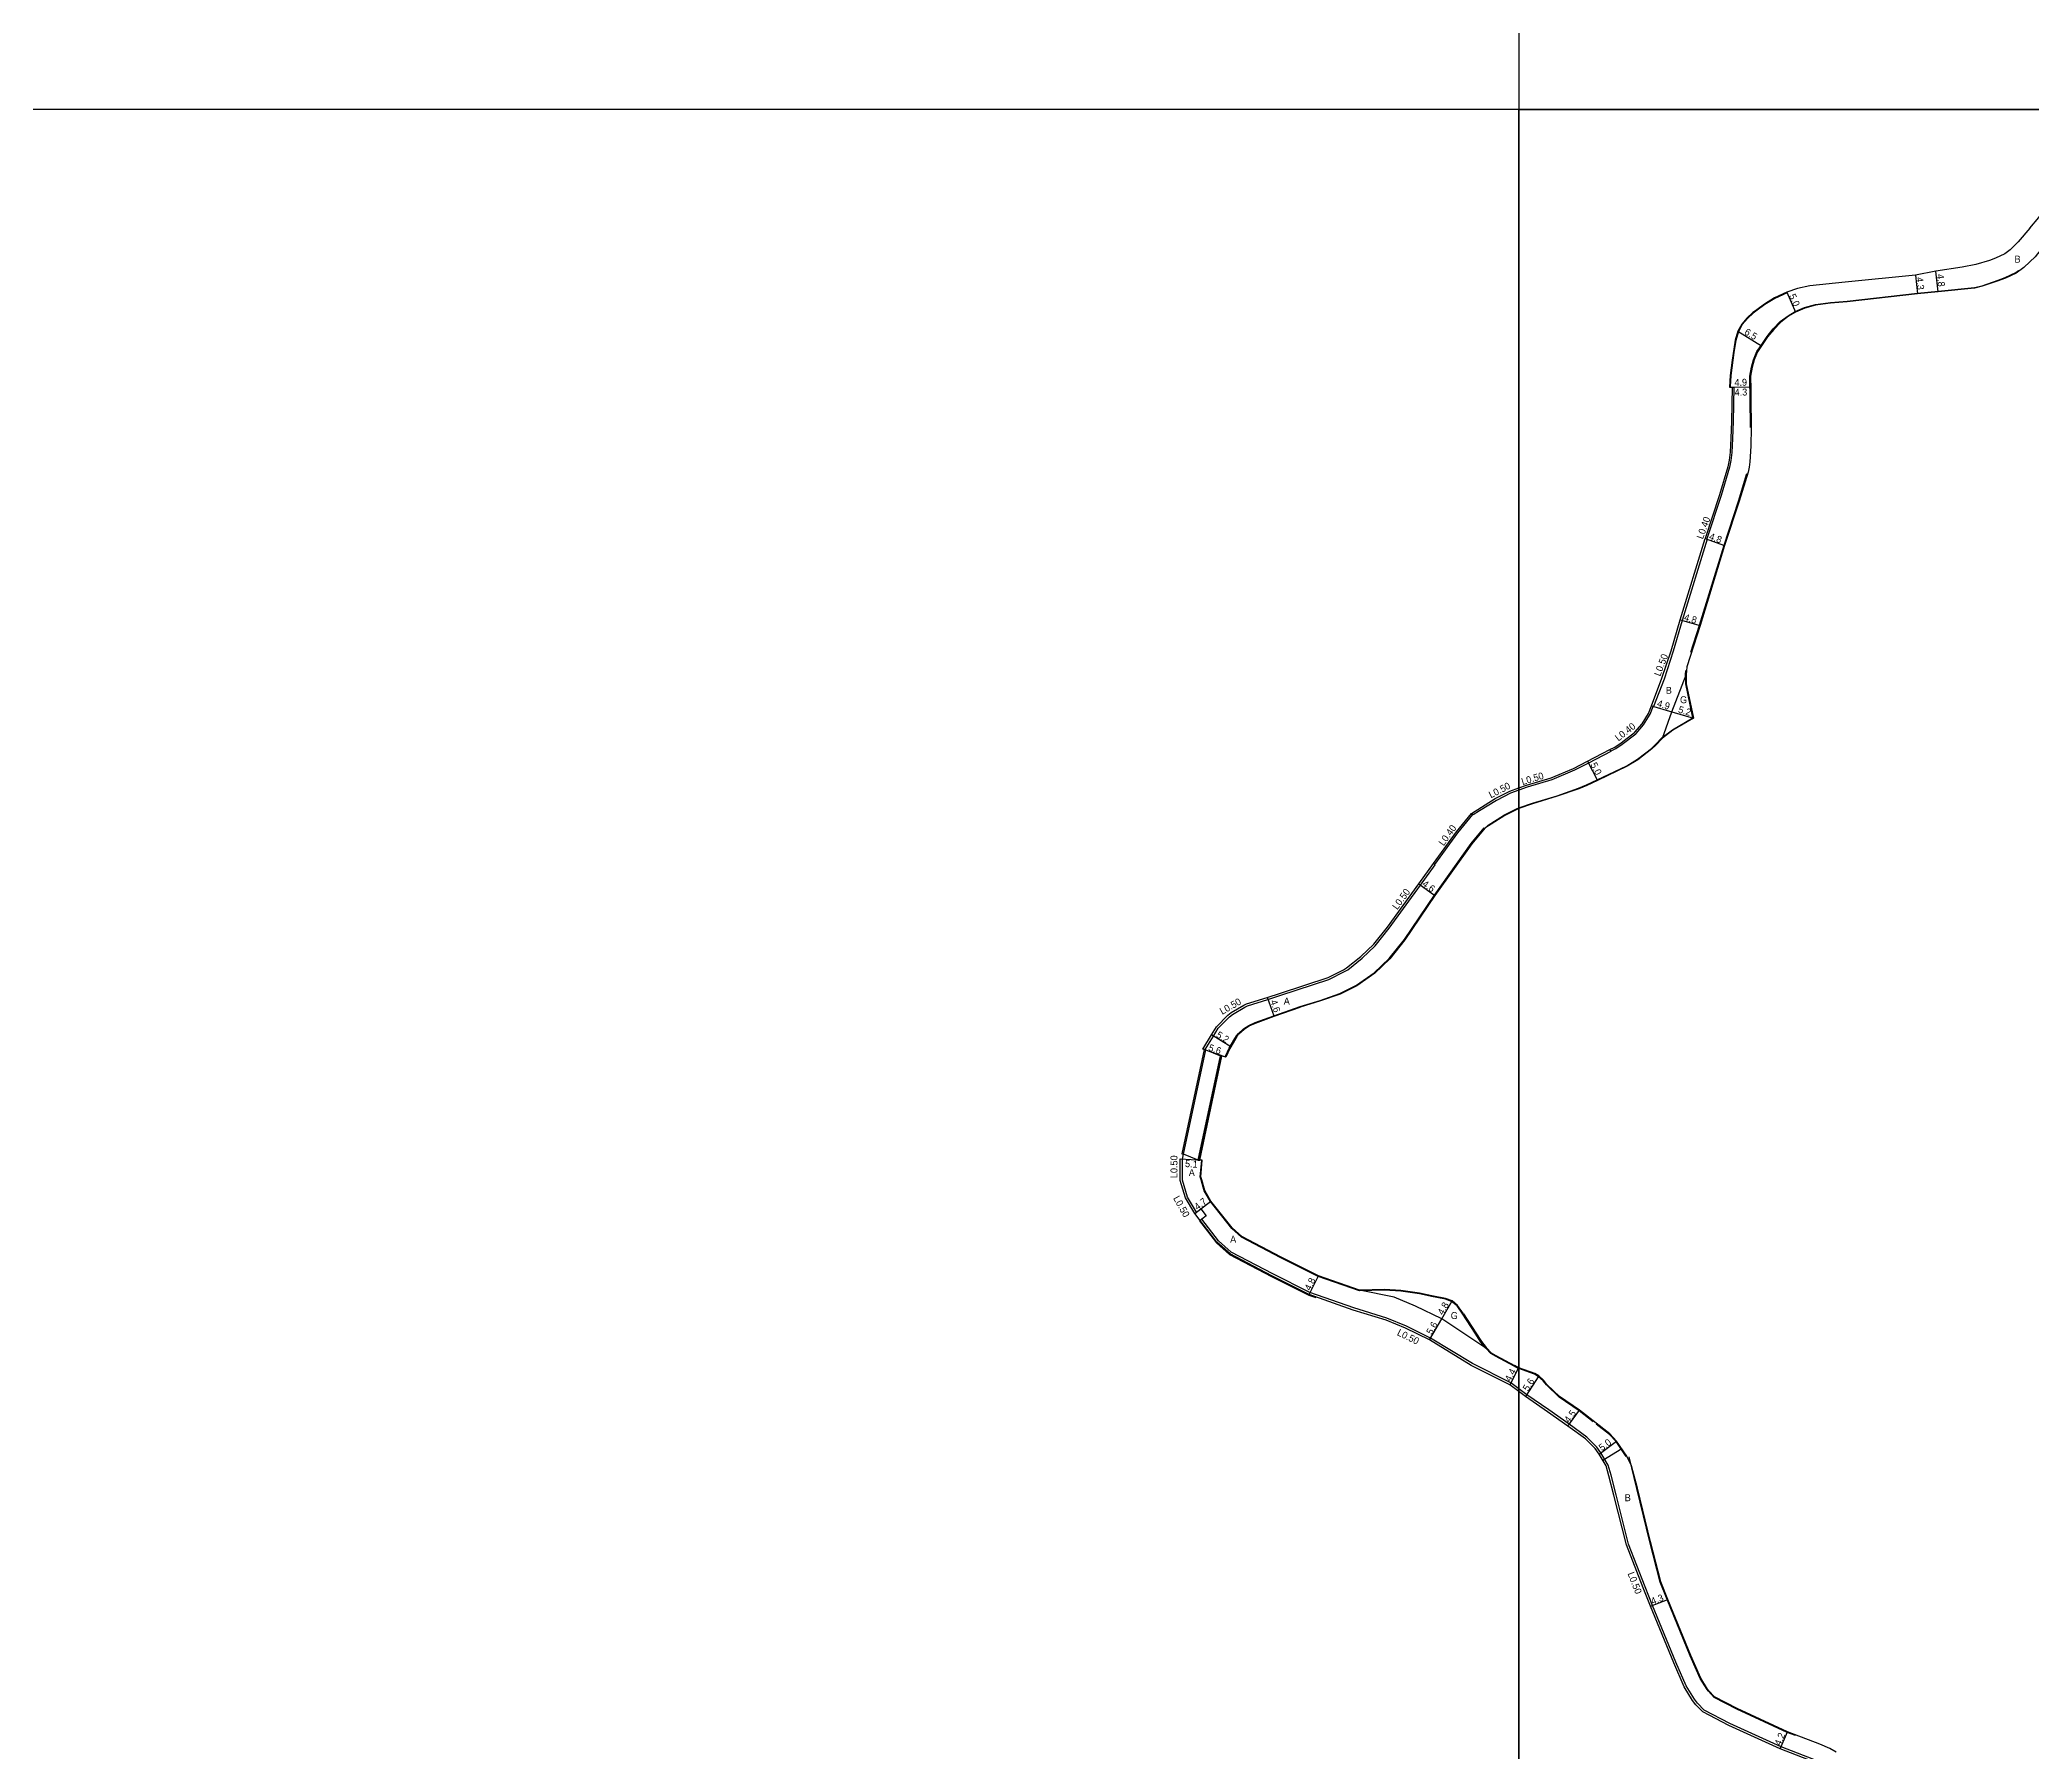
# Model space of a CAD drawing. Header units: metres. Extents: x -28000 to -23998, y -90000 to -87000.
# Drawn here: x -27540.9 to -27081.7, y -88578.6 to -88183.9 of the extents above; entities that cross this region are included whole.
import ezdxf

# ---------------------------------------------------------------- set-up
doc = ezdxf.new("R2010")
doc.units = ezdxf.units.M
doc.header["$LTSCALE"] = 2.5
for name, color, linetype in [('側溝・桝', 7, 'Continuous'), ('図郭', 7, 'Continuous'), ('幅員', 7, 'Continuous'), ('歩道・分離帯・安全施設', 7, 'Continuous'), ('舗装', 7, 'Continuous'), ('道路', 7, 'Continuous')]:
    doc.layers.add(name, color=color, linetype=linetype)
doc.styles.get("Standard").update_dxf_attribs({"font": ''})
doc.styles.get('Standard').set_extended_font_data('@MS PGothic')

msp = doc.modelspace()

# ---------------------------------------------------------------- linework, layer by layer
at = {"layer": '側溝・桝', "flags": 128}
for points in [[(-27150.89, -88263.97), (-27150.49, -88263.98), (-27150.64, -88271.88), (-27150.77, -88275.77), (-27150.95, -88279), (-27151.13, -88280.85), (-27151.45, -88282.41), (-27153.42, -88288.93), (-27156.73, -88298.95)], [(-27156.63, -88298.98), (-27162.39, -88317.7), (-27164.47, -88324.84), (-27166.56, -88331.23), (-27168.97, -88337.58)], [(-27157.1, -88298.81), (-27156.73, -88298.95), (-27156.63, -88298.98)], [(-27178.86, -88347.85), (-27177.7, -88347.25), (-27176.18, -88346.27), (-27173.08, -88343.84), (-27173, -88343.76), (-27171.29, -88341.76), (-27169.76, -88339.36), (-27169.07, -88337.55)], [(-27168.97, -88337.58), (-27169.07, -88337.55), (-27169.45, -88337.44)], [(-27178.86, -88347.85), (-27178.81, -88347.93)], [(-27219.35, -88373.97), (-27214.09, -88366.69), (-27210.62, -88362.48)], [(-27210.89, -88362.18), (-27210.62, -88362.48), (-27210.56, -88362.56)], [(-27272.32, -88416.62), (-27270.4, -88413.51), (-27269.28, -88411.66), (-27266.73, -88409.07), (-27266.03, -88408.52), (-27263.17, -88406.82), (-27262.57, -88406.55), (-27257.85, -88405.11), (-27254.83, -88404.08), (-27243.8, -88400.46), (-27240.18, -88398.67), (-27239.44, -88398.22), (-27236.09, -88395.55), (-27233.1, -88392.69), (-27229.9, -88388.68), (-27222.67, -88378.73), (-27219.27, -88374.03), (-27219.35, -88373.97), (-27219.68, -88373.74)], [(-27277.54, -88446.61), (-27277.55, -88441.86)], [(-27274.29, -88454.13), (-27276.34, -88450.61), (-27277.54, -88446.74), (-27277.54, -88446.61)], [(-27200, -88494.81), (-27201.86, -88493.44), (-27210.73, -88489.01), (-27220.34, -88483.12), (-27225.92, -88480.39), (-27230.45, -88478.5), (-27238.06, -88476.18), (-27248.16, -88472.63), (-27256.73, -88468.31), (-27266.29, -88463.28), (-27269.23, -88460.68), (-27273.07, -88455.72)], [(-27132, -88580.23), (-27139.56, -88577.29), (-27151.37, -88571.94), (-27157.28, -88568.86), (-27158.82, -88567.28), (-27159.56, -88566.33), (-27161.45, -88563.27), (-27163.87, -88557.79), (-27169.22, -88544.74), (-27170.93, -88540.46), (-27174.77, -88530.61), (-27177.62, -88519.21), (-27178.76, -88514.75), (-27179.45, -88512.37), (-27181.09, -88509.58), (-27182.02, -88508.28), (-27184.37, -88505.95), (-27188.44, -88502.99), (-27193.12, -88499.69), (-27198.17, -88496.16), (-27200, -88494.81)]]:
    msp.add_lwpolyline(points, dxfattribs=at)
at = {"layer": '側溝・桝'}
for points in [[(-27179.04, -88347.49), (-27178.86, -88347.85), (-27178.81, -88347.93), (-27183.99, -88350.61), (-27187.2, -88352.26), (-27192.38, -88354.45), (-27198.09, -88356.17), (-27200, -88356.84)], [(-27200, -88356.84), (-27201.92, -88357.52), (-27205.19, -88359.19), (-27209.08, -88361.63), (-27210.56, -88362.56)]]:
    msp.add_lwpolyline(points, dxfattribs=at)
at = {"layer": '側溝・桝', "flags": 128}
msp.add_lwpolyline([(-27274.69, -88454.44), (-27274.29, -88454.13), (-27273.27, -88453.34), (-27272.05, -88454.92), (-27273.07, -88455.72), (-27273.47, -88456.02)], close=True, dxfattribs=at)
at = {"layer": '図郭'}
for points in [[(-27200, -88200), (-26400, -88200), (-26400, -87600), (-27200, -87600)], [(-28000, -88800), (-27200, -88800), (-27200, -88200), (-28000, -88200)], [(-27200, -88800), (-26400, -88800), (-26400, -88200), (-27200, -88200)]]:
    msp.add_lwpolyline(points, close=True, dxfattribs=at)
at = {"layer": '幅員', "flags": 128}
for points in [[(-27103.37, -88241.96), (-27103.89, -88237.19)], [(-27108.64, -88238.16), (-27108.16, -88242.43)], [(-27138.26, -88242.1), (-27136.24, -88246.67)], [(-27149.57, -88251.08), (-27144.06, -88254.42)], [(-27151.44, -88263.99), (-27146.59, -88263.85)], [(-27150.89, -88263.97), (-27146.59, -88263.85)], [(-27157.1, -88298.81), (-27152.59, -88300.44)], [(-27162.87, -88317.55), (-27158.26, -88318.9)], [(-27184.22, -88350.16), (-27181.91, -88354.59)], [(-27223.07, -88378.44), (-27219.34, -88381.13)], [(-27266.39, -88415.96), (-27270.82, -88413.25)], [(-27267.56, -88418.36), (-27272.85, -88416.53)], [(-27278.05, -88441.81), (-27272.96, -88442.15)], [(-27274.69, -88454.44), (-27270.98, -88451.57)], [(-27248.35, -88473.09), (-27246.19, -88468.81)], [(-27217.8, -88478.69), (-27215.42, -88474.53)], [(-27220.58, -88483.56), (-27217.8, -88478.69)], [(-27200.09, -88489.97), (-27202.13, -88493.87)], [(-27195.44, -88491.85), (-27198.46, -88496.56)], [(-27188.73, -88503.4), (-27186.06, -88499.77)], [(-27181.51, -88509.85), (-27177.51, -88506.86)], [(-27169.68, -88544.93), (-27165.69, -88543.34)], [(-27139.76, -88577.75), (-27138.13, -88573.88)]]:
    msp.add_lwpolyline(points, dxfattribs=at)
at = {"layer": '幅員'}
for points in [[(-27169.45, -88337.44), (-27164.75, -88338.81)], [(-27164.75, -88338.81), (-27159.76, -88340.25)], [(-27256.43, -88408.96), (-27257.91, -88404.6)]]:
    msp.add_lwpolyline(points, dxfattribs=at)
at = {"layer": '歩道・分離帯・安全施設', "flags": 128}
for points in [[(-27146.66, -88273.27), (-27146.67, -88266.58), (-27146.8, -88262.03), (-27146.76, -88261.4), (-27146.37, -88259.34), (-27145.94, -88257.64), (-27145.14, -88255.73), (-27144.18, -88254.34), (-27142.81, -88252.29), (-27141.4, -88250.54), (-27139.76, -88248.85), (-27137.98, -88247.5), (-27136.31, -88246.54), (-27134.16, -88245.59), (-27131.65, -88244.92), (-27128.21, -88244.48), (-27124.39, -88244.11), (-27108.18, -88242.28), (-27103.38, -88241.81), (-27095.03, -88241), (-27093.27, -88240.57), (-27089.57, -88239.3), (-27087.94, -88238.7), (-27085.52, -88237.54), (-27084.9, -88237.09)], [(-27160.35, -88325.02), (-27158.41, -88318.85), (-27152.73, -88300.4), (-27149.37, -88290.21), (-27147.44, -88283.82)], [(-27200, -88360.92), (-27196.89, -88359.83), (-27191.22, -88358.12), (-27186.27, -88356.39), (-27184.39, -88355.61), (-27181.97, -88354.46), (-27175.12, -88351.2), (-27172.71, -88349.73), (-27169.47, -88347.22), (-27168.59, -88346.41), (-27166.98, -88344.72), (-27164.6, -88342.9), (-27159.92, -88340.18), (-27161.57, -88332.36), (-27161.61, -88330.22), (-27161.51, -88329.25)], [(-27207.35, -88365.09), (-27203.29, -88362.54), (-27200.39, -88361.06), (-27200, -88360.92)], [(-27273.26, -88446.61), (-27273.44, -88445.96), (-27273.11, -88442.14)], [(-27212.9, -88477.61), (-27214.24, -88475.69), (-27215.5, -88474.66), (-27216.94, -88474.16), (-27220.12, -88473.5), (-27222.91, -88472.92), (-27227.23, -88472.3), (-27230.96, -88472.07), (-27236.73, -88472.24), (-27246.25, -88468.95), (-27254.83, -88464.62), (-27263.91, -88459.84), (-27266.19, -88457.83), (-27271.1, -88451.65), (-27272.53, -88449.18), (-27273.26, -88446.61)], [(-27273.58, -88456.13), (-27269.71, -88461.13), (-27266.66, -88463.82), (-27257.02, -88468.89), (-27248.41, -88473.23), (-27246.8, -88473.8)], [(-27200, -88490.16), (-27200.15, -88490.11), (-27201.06, -88489.57), (-27205.42, -88487.3), (-27206.47, -88486.64), (-27207.66, -88485.41), (-27208.75, -88484.03), (-27210.06, -88481.99), (-27212.9, -88477.61)], [(-27182.87, -88502.43), (-27186.15, -88499.89), (-27190.75, -88496.71), (-27193.64, -88493.93), (-27194.44, -88492.95), (-27195.53, -88491.97), (-27196.39, -88491.41), (-27200, -88490.16)], [(-27175.25, -88510.43), (-27177.62, -88506.96), (-27179.13, -88505.33), (-27182.19, -88502.96)], [(-27136.25, -88574.74), (-27138.19, -88574.02), (-27149.78, -88568.66), (-27154.99, -88565.93), (-27156.32, -88564.52), (-27156.64, -88564.1), (-27158.22, -88561.55), (-27160.51, -88556.36), (-27165.83, -88543.39), (-27167.44, -88539.36), (-27169.81, -88530.08), (-27172.81, -88517.77), (-27174.6, -88510.48)]]:
    msp.add_lwpolyline(points, dxfattribs=at)
at = {"layer": '歩道・分離帯・安全施設'}
for points in [[(-27138.2, -88242.23), (-27141.04, -88243.55), (-27143.34, -88244.94), (-27145.08, -88246.22), (-27145.98, -88246.91), (-27147.34, -88248.16), (-27148.54, -88249.54), (-27149.43, -88251.14), (-27149.99, -88253.19), (-27150.44, -88255.97), (-27150.73, -88257.74), (-27151.15, -88261.31), (-27151.28, -88263.83)], [(-27267.64, -88418.18), (-27266.76, -88416.32), (-27266.52, -88415.89), (-27265.71, -88414.43), (-27265.11, -88413.49), (-27264.64, -88412.92), (-27263.44, -88411.85), (-27262.21, -88411.04), (-27260.79, -88410.38), (-27256.48, -88408.82), (-27250.44, -88406.67), (-27245.8, -88405.28), (-27241.24, -88403.71), (-27237.4, -88401.78), (-27233.34, -88398.93), (-27229.88, -88395.64), (-27226.4, -88391.27), (-27219.46, -88381.05), (-27210.97, -88369.1), (-27208.01, -88365.52)]]:
    msp.add_lwpolyline(points, dxfattribs=at)
at = {"layer": '舗装', "flags": 128}
for points in [[(-27166.88, -88344.83), (-27164.75, -88338.81), (-27161.46, -88330.23)], [(-27206.94, -88485.94), (-27217.8, -88478.69), (-27223.81, -88475.74), (-27228.72, -88473.7), (-27236.71, -88472.09)]]:
    msp.add_lwpolyline(points, dxfattribs=at)
at = {"layer": '舗装'}
msp.add_lwpolyline([(-27176.28, -88508.65), (-27180.64, -88511.32)], dxfattribs=at)
at = {"layer": '道路', "flags": 128}
for points in [[(-27082.26, -88227.34), (-27080.17, -88224.87), (-27078.63, -88222.5), (-27075.3, -88218.67), (-27069.79, -88213.15), (-27055.64, -88200)], [(-27053.46, -88204.82), (-27066, -88216.11), (-27071.42, -88221.83), (-27074.67, -88225.71), (-27076.3, -88227.89), (-27081.06, -88233.91), (-27082.26, -88235.06)], [(-27082.26, -88227.34), (-27084.93, -88230.49), (-27086.78, -88232.29), (-27088.01, -88233.22), (-27090.17, -88234.23), (-27091.54, -88234.73), (-27094.73, -88235.67), (-27097.86, -88236.3), (-27103.89, -88237.19), (-27108.64, -88238.16), (-27124.84, -88239.78), (-27132.99, -88240.57), (-27135.82, -88241.23), (-27138.26, -88242.1), (-27141.11, -88243.41), (-27143.43, -88244.82), (-27145.17, -88246.1), (-27146.07, -88246.79), (-27147.45, -88248.06), (-27148.66, -88249.45), (-27149.57, -88251.08), (-27150.14, -88253.16), (-27150.88, -88257.72), (-27151.3, -88261.29), (-27151.44, -88263.99), (-27150.89, -88263.97), (-27151.04, -88271.87), (-27151.17, -88275.75), (-27151.34, -88278.97), (-27151.53, -88280.79), (-27151.84, -88282.31), (-27153.8, -88288.81), (-27157.1, -88298.81)], [(-27082.26, -88235.06), (-27083.64, -88236.37), (-27085.44, -88237.67), (-27087.88, -88238.83), (-27089.52, -88239.44), (-27093.23, -88240.71), (-27095, -88241.15), (-27103.37, -88241.96), (-27108.16, -88242.43), (-27124.37, -88244.26), (-27128.19, -88244.63), (-27131.62, -88245.06), (-27134.11, -88245.73), (-27136.24, -88246.67), (-27137.9, -88247.63), (-27139.66, -88248.96), (-27141.29, -88250.64), (-27142.69, -88252.38), (-27144.06, -88254.42), (-27145.01, -88255.8), (-27145.8, -88257.68), (-27146.22, -88259.37), (-27146.62, -88261.41), (-27146.65, -88262.03), (-27146.59, -88263.85), (-27146.52, -88266.57), (-27146.51, -88273.26), (-27146.59, -88277.54), (-27146.76, -88281.18), (-27146.94, -88282.41), (-27147.2, -88283.54), (-27149.22, -88290.26), (-27152.59, -88300.44), (-27158.26, -88318.9), (-27161.27, -88328.43), (-27161.46, -88330.23), (-27161.42, -88332.35), (-27159.76, -88340.25), (-27164.51, -88343.02), (-27166.88, -88344.83), (-27168.49, -88346.51), (-27169.37, -88347.33), (-27172.63, -88349.85), (-27175.05, -88351.33), (-27181.91, -88354.59), (-27184.33, -88355.75), (-27186.21, -88356.53), (-27191.18, -88358.26), (-27196.84, -88359.97), (-27200, -88361.08)], [(-27200, -88356.31), (-27198.24, -88355.69), (-27192.55, -88353.98), (-27187.41, -88351.81), (-27184.22, -88350.16), (-27179.04, -88347.49), (-27177.9, -88346.9), (-27176.41, -88345.94), (-27173.34, -88343.54), (-27173.29, -88343.49), (-27171.61, -88341.52), (-27170.12, -88339.18), (-27169.45, -88337.44), (-27167.03, -88331.06), (-27164.95, -88324.69), (-27162.87, -88317.55), (-27157.1, -88298.81)], [(-27278.04, -88446.61), (-27278.05, -88441.81), (-27277.55, -88441.86), (-27277.3, -88440.72), (-27272.15, -88416.66), (-27272.32, -88416.62), (-27272.5, -88416.59), (-27272.85, -88416.53), (-27270.82, -88413.25), (-27269.68, -88411.35), (-27267.07, -88408.69), (-27266.32, -88408.1), (-27263.4, -88406.37), (-27262.75, -88406.08), (-27258, -88404.63), (-27254.98, -88403.61), (-27243.99, -88399.99), (-27240.42, -88398.23), (-27239.73, -88397.81), (-27236.42, -88395.17), (-27233.47, -88392.35), (-27230.3, -88388.38), (-27223.07, -88378.44), (-27219.68, -88373.74), (-27214.41, -88366.44), (-27210.89, -88362.18), (-27205.44, -88358.76), (-27202.11, -88357.06), (-27200, -88356.31)], [(-27200, -88361.08), (-27200.33, -88361.2), (-27203.21, -88362.67), (-27207.88, -88365.6), (-27210.85, -88369.2), (-27219.34, -88381.13), (-27226.28, -88391.35), (-27229.77, -88395.74), (-27233.24, -88399.05), (-27237.32, -88401.91), (-27241.18, -88403.85), (-27245.75, -88405.42), (-27250.39, -88406.82)], [(-27264.99, -88413.58), (-27265.58, -88414.51), (-27266.39, -88415.96), (-27266.63, -88416.39), (-27267.56, -88418.36), (-27268.43, -88418.11), (-27268.77, -88418.04)], [(-27273.91, -88442.1), (-27268.77, -88418.04)], [(-27272.96, -88442.15), (-27273.11, -88442.14), (-27273.56, -88442.12), (-27273.91, -88442.1)], [(-27273.1, -88446.61), (-27273.29, -88445.94), (-27272.96, -88442.15)], [(-27200, -88495.43), (-27202.13, -88493.87), (-27210.98, -88489.45), (-27220.58, -88483.56), (-27226.12, -88480.85), (-27230.62, -88478.97), (-27238.21, -88476.65), (-27248.35, -88473.09), (-27256.96, -88468.76), (-27266.57, -88463.7), (-27269.6, -88461.02), (-27273.47, -88456.02), (-27274.69, -88454.44), (-27276.8, -88450.81), (-27278.04, -88446.82), (-27278.04, -88446.61)], [(-27212.78, -88477.52), (-27214.13, -88475.59), (-27215.42, -88474.53), (-27216.9, -88474.01), (-27220.09, -88473.35), (-27222.88, -88472.77), (-27227.21, -88472.15), (-27230.96, -88471.92), (-27236.71, -88472.09), (-27246.19, -88468.81), (-27254.76, -88464.49), (-27263.83, -88459.72), (-27266.08, -88457.73), (-27270.98, -88451.57), (-27272.39, -88449.12), (-27273.1, -88446.61)], [(-27212.78, -88477.52), (-27209.93, -88481.91), (-27208.62, -88483.94), (-27207.55, -88485.31), (-27206.38, -88486.53), (-27205.34, -88487.17), (-27200.99, -88489.44)], [(-27200, -88490), (-27200.09, -88489.97), (-27200.99, -88489.44)], [(-27126.89, -88578.56), (-27128.37, -88577.67), (-27130.63, -88576.69), (-27138.13, -88573.88), (-27149.71, -88568.52), (-27154.9, -88565.81), (-27156.21, -88564.43), (-27156.52, -88564.02), (-27158.09, -88561.48), (-27160.37, -88556.3), (-27165.69, -88543.34), (-27167.3, -88539.31), (-27169.66, -88530.05), (-27172.67, -88517.73), (-27174.07, -88512.58), (-27175.12, -88510.36), (-27177.51, -88506.86), (-27179.03, -88505.21), (-27186.06, -88499.77), (-27190.66, -88496.59), (-27193.53, -88493.82), (-27194.33, -88492.85), (-27195.44, -88491.85), (-27196.33, -88491.27), (-27200, -88490)], [(-27132.25, -88580.67), (-27139.76, -88577.75), (-27151.59, -88572.39), (-27157.58, -88569.27), (-27159.2, -88567.61), (-27159.97, -88566.61), (-27161.89, -88563.52), (-27161.9, -88563.48), (-27164.33, -88557.98), (-27169.68, -88544.93), (-27171.4, -88540.65), (-27175.24, -88530.76), (-27178.1, -88519.33), (-27179.24, -88514.88), (-27179.91, -88512.56), (-27181.51, -88509.85), (-27182.4, -88508.6), (-27184.69, -88506.33), (-27188.73, -88503.4), (-27193.4, -88500.1), (-27198.46, -88496.56), (-27200, -88495.43)]]:
    msp.add_lwpolyline(points, dxfattribs=at)
at = {"layer": '道路'}
for points in [[(-27260.74, -88410.52), (-27256.43, -88408.96), (-27250.39, -88406.82)], [(-27264.99, -88413.58), (-27264.53, -88413.02), (-27263.35, -88411.96), (-27262.14, -88411.17), (-27260.74, -88410.52)]]:
    msp.add_lwpolyline(points, dxfattribs=at)
at = {"layer": '道路', "flags": 128}
for points in [[(-27277.65, -88440.68), (-27277.3, -88440.72), (-27272.15, -88416.66), (-27272.32, -88416.62), (-27272.5, -88416.59)], [(-27273.91, -88442.1), (-27277.3, -88440.72), (-27272.15, -88416.66), (-27268.77, -88418.04)], [(-27273.56, -88442.12), (-27268.43, -88418.11), (-27268.77, -88418.04), (-27273.91, -88442.1)]]:
    msp.add_lwpolyline(points, close=True, dxfattribs=at)

# ---------------------------------------------------------------- texts
at = {"layer": '側溝・桝'}
for s, rotation, p in [('L0.40', 70.1164, (-27157.61, -88299.11)), ('L0.50', 69.1969, (-27167.43, -88330.71)), ('L0.40', 38.0188, (-27177.08, -88345.65)), ('L0.50', 27.0863, (-27206.45, -88358.74)), ('L0.50', 16.7417, (-27199.16, -88355.68)), ('L0.40', 54.1773, (-27217.36, -88369.81)), ('L0.50', 53.9692, (-27228.03, -88384.52)), ('L0.50', 29.5631, (-27268.38, -88408.64)), ('L0.50', 89.9071, (-27278.7, -88446.25)), ('L0.50', 299.236, (-27279.73, -88450.89)), ('L0.50', 333.9333, (-27228.22, -88482.38)), ('L0.50', 291.2589, (-27174.99, -88537.39))]:
    msp.add_text(s, height=1.6, rotation=rotation, dxfattribs=at).set_placement(p)
at = {"layer": '幅員'}
for s, rotation, p in [('4.3', 276.4427, (-27108.48, -88238.69)), ('4.8', 276.2147, (-27103.7, -88237.97)), ('5.0', 293.7957, (-27137.8, -88242.88)), ('6.5', 328.8372, (-27148.19, -88251.67)), ('4.9', 1.6088, (-27150.32, -88263.7)), ('4.3', 1.6088, (-27150.27, -88265.95)), ('4.8', 340.1212, (-27156.32, -88298.99)), ('4.8', 343.7766, (-27162.08, -88317.68)), ('4.9', 343.8131, (-27168.28, -88337.52)), ('5.2', 343.8131, (-27163.41, -88338.93)), ('5.0', 297.5495, (-27183.58, -88350.96)), ('4.6', 324.1753, (-27222.44, -88378.77)), ('4.6', 288.7872, (-27257.35, -88405.47)), ('5.6', 340.8727, (-27271.68, -88416.83)), ('5.2', 328.5349, (-27269.92, -88413.68)), ('5.1', 356.1909, (-27276.98, -88443.69)), ('4.7', 37.7377, (-27274.07, -88453.72)), ('4.8', 63.2528, (-27248.08, -88472.33)), ('4.8', 60.2783, (-27217.49, -88477.95)), ('5.6', 60.2783, (-27220.07, -88482.47)), ('4.4', 62.4033, (-27201.94, -88493.29)), ('5.6', 57.2914, (-27197.9, -88495.5)), ('4.5', 53.62, (-27188.43, -88502.81)), ('5.0', 36.8266, (-27180.85, -88509.23)), ('4.3', 21.794, (-27169.21, -88544.63)), ('4.2', 67.2438, (-27139.72, -88577.19))]:
    msp.add_text(s, height=1.6, rotation=rotation, dxfattribs=at).set_placement(p)
at = {"layer": '舗装'}
for s, p in [('B', (-27085.78, -88235.26)), ('B', (-27166.16, -88334.63)), ('G', (-27162.87, -88336.8)), ('A', (-27254.2, -88406.26)), ('A', (-27276.09, -88445.79)), ('A', (-27266.55, -88461.13)), ('G', (-27215.71, -88478.73)), ('B', (-27175.61, -88520.71))]:
    msp.add_text(s, height=1.6, dxfattribs=at).set_placement(p)

doc.saveas('drawing.dxf')
